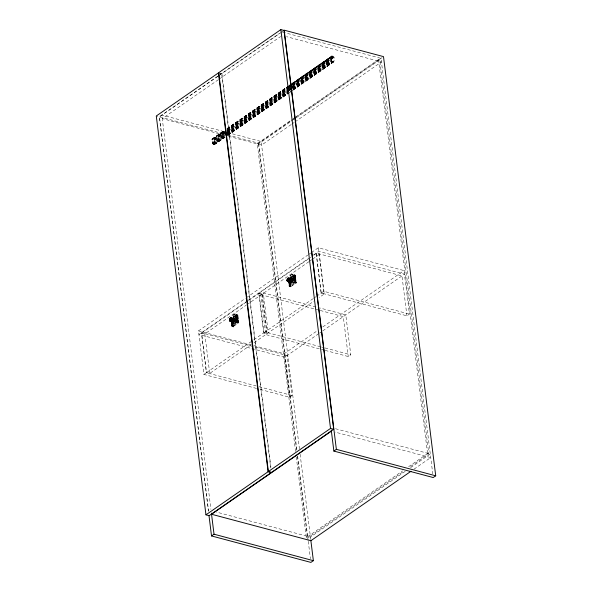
<?xml version="1.0" encoding="UTF-8"?>
<svg xmlns="http://www.w3.org/2000/svg" width="592" height="592" viewBox="0 0 592 592"><rect width="100%" height="100%" fill="white"/><g stroke="black" fill="none" stroke-linecap="round" stroke-linejoin="round"><path stroke-width="0.44" stroke-dasharray="2.96 2.22" d="M238.014 319.813L236.948 319.532L236.815 320.524C241.04 321.73 234.713 312.028 236.926 320.331C233.862 325.208 228.623 324.83 232.478 319.591L233.625 319.806L233.122 317.601L233.655 317.741L233.884 319.591L232.456 321.034L233.122 326.325L238.31 322.751L237.651 315.351C235.046 314.744 237.237 315.543 236.378 314.611L230.791 318.614L231.664 326.259L237.525 322.411L236.704 314.818L237.947 315.151L238.82 322.61L233.115 326.717L232.005 319.014M292.766 276.227L292.996 278.077L292.818 277.737L293.795 278.07L291.834 278.321C293.225 279.084 293.062 281 292.196 282.088C290.798 283.435 287.224 282.517 286.802 280.571C286.58 276.124 291.079 278.21 288.822 281.592L289.858 281.674L290.531 286.528L295.734 282.917L292.33 282.295C284.463 286.491 294.402 283.427 295.327 280.948C295.571 279.661 295.748 277.071 293.81 277.234C286.484 277.737 288.467 290.472 290.864 279.002L295.053 277.574L295.075 275.517C290.99 274.777 297.643 274.866 293.299 276.368L290.546 277.766L290.776 279.616C290.102 282.14 292.418 282.569 292.714 279.949C291.93 277.567 289.31 283.294 289.436 279.18M229.504 319.924C229.777 325.193 234.284 316.239 230.088 318.77C229.481 321.145 228.978 320.501 229.859 318.326C231.968 315.81 237.429 318.999 234.906 322.129L238.31 322.751L235.971 322.411L233.004 324.187L232.856 326.088M229.592 320.642L230.976 320.553L231.657 318.429M286.928 280.09L286.854 280.837L287.897 278.506L289.244 278.566L288.4 280.719L287.016 280.808M236.297 314.885L230.917 319.029L231.635 326.14L232.93 326.636M232.212 318.696L232.552 320.768L232.027 318.947M238.768 322.736C236.03 320.524 237.466 323.817 238.842 322.337L237.244 321.989M288.526 278.662L288.496 279.165L294.083 274.829L288.215 278.788L289.303 286.558L294.979 282.51L294.135 274.984M296.163 282.961C293.491 279.994 294.86 284.767 296.266 282.502L295.179 275.065L289.592 278.943L290.28 280.645L288.955 280.601L287.497 281.666M236.948 319.532L238.021 320.457L238.509 322.233L237.925 320.76L236.933 321.648L235.868 321.367C235.372 320.242 235.897 316.875 237.695 319.177C233.966 321.027 236.889 316.394 238.613 322.929L237.325 319.636L235.942 319.517M288.496 280.601L292.515 281.592L292.33 282.295L293.292 281.533C292.855 280.453 293.255 277.063 295.105 279.306C291.745 281.289 293.95 276.36 296.044 283.094L290.457 286.883L289.458 279.113M232.826 324.061L232.819 326.177L233.004 324.187L231.761 323.78M290.272 284.286L290.25 286.343L290.428 284.352L289.185 283.945M293.787 278.595L294.979 279.202L293.847 278.61L293.987 277.293L294.379 279.698L295.445 280.623L295.933 282.399L295.075 275.517L295.016 277.537C291.294 276.227 297.036 281.111 293.728 278.603L295.068 279.239M231.983 322.529C233.958 321.278 233.618 323.683 231.709 322.189C235.401 317.009 232.234 335.353 233.537 322.263L232.456 321.937L232.308 321.352L233.455 321.944L231.391 321.426L231.531 320.435L233.107 320.25L232.478 319.591L236.408 317.06M236.378 319.532L236.378 317.068L237.651 317.467L237.651 315.351L236.275 314.959M232.19 318.792L237.792 314.907L237.311 319.599L235.912 319.458M236.637 318.955L237.703 319.325L237.666 314.914M289.133 282.169C288.97 283.154 291.338 283.154 290.909 282.125C285.529 280.86 294.202 282.858 288.933 282.821L289.133 282.266C293.04 283.39 288.075 280.297 290.879 282.11M292.426 283.257L291.36 282.969C290.894 281.548 288.504 282.71 290.857 282.658L289.643 282.591L289.68 279.076M293.861 279.639L294.039 278.862M293.336 279.624L294.735 279.764L295.09 275.088M231.96 323.891L232.101 322.507L231.842 323.891L232.885 324.157M289.384 284.056L289.466 282.687M295.438 279.979L294.379 279.698L294.305 280.608L293.292 281.533L294.357 281.822M236.63 318.777L237.703 319.221L237.947 315.151L237.288 319.362L235.868 319.118M237.348 315.203L237.177 317.482L234.41 318.156L234.676 318.474L236.371 317.904L235.394 317.571L235.572 317.911L235.342 316.061L237.362 315.166M294.772 275.369L294.601 277.648L292.818 277.737L294.069 277.922M289.902 282.007L290.968 282.377L290.635 286.846L289.088 286.424M290.28 286.262L290.428 284.352M295.06 275.561L294.897 277.507L295.075 275.517L293.676 275.28L295.016 275.643M237.325 315.44L237.177 317.482L235.394 317.571L236.637 317.756M294.742 275.561L294.601 277.648L293.81 277.234M211.921 139.549C217.493 135.39 214.008 153.513 211.921 139.549L224.479 130.728M331.239 56.588C332.423 70.152 337.662 53.968 331.239 56.588L292.485 83.465M290.576 286.395L289.066 286.306L290.317 286.698M232.256 319.044L232.848 320.479L231.531 320.435M236.519 318.503L237.644 319.073L236.423 318.444L236.585 317.186M238.014 320.538L236.955 320.176M294.379 279.698L294.239 280.697L295.327 280.948L295.711 282.909M293.299 279.283L294.712 279.579L295.371 275.317L294.106 274.873M292.381 280.793L287.009 279.047M230.739 318.955L231.095 318.489M288.171 279.121L288.393 278.529M232.456 321.937L232.974 321.619L233.44 318.836L234.676 318.474M232.145 321.323L232.915 320.746L232.205 321.315C233.847 321.108 233.403 323.632 231.923 322.522M233.13 319.821L233.44 318.836L234.232 318.785M234.906 322.129L235.209 321.138L229.785 319.724M290.554 279.986L290.864 279.002L291.656 278.95M234.913 320.79L235.239 319.502L234.543 319.177L233.352 320.501L233.477 321.508L234.106 321.782L234.913 320.79L231.361 319.843M292.33 282.295L292.64 281.304L287.209 279.89M238.798 322.677L237.163 322.152M293.329 279.098L294.979 279.202M290.546 286.491L289.185 286.062L288.326 279.172M232.575 322.936L231.509 322.655L231.709 322.1L233.122 322.351L231.709 322.189M237.703 319.273L236.637 318.866L236.837 318.304L237.903 318.592M294.061 278.943L295.127 279.387L295.364 275.258L295.134 279.439L294.061 279.032L294.261 278.469L295.327 278.758M294.957 279.831L293.373 279.683L294.749 279.801L296.044 283.094L296.266 282.502M290.531 286.158L289.199 286.017M235.934 318.836L237.584 319.044L236.363 318.429L237.525 319.036M237.962 320.694L236.859 320.472M294.328 280.571L295.43 280.741L295.933 282.399L295.349 280.926M237.244 322.47L231.753 325.896L233.152 326.229M233.255 319.539L234.721 318.518L234.41 318.156L235.12 318.185M234.994 323.084L233.929 322.803L232.974 321.619L232.404 322.122L233.995 322.455L235.083 321.426L229.37 319.806M290.679 279.705L291.575 278.736L292.322 278.765M238.702 322.847L237.163 322.374M231.746 319.147L231.176 317.571M289.17 279.313L289.081 278.595M294.261 280.667L295.386 280.86M289.244 285.936L290.583 286.299M288.933 280.623L290.531 280.416L289.902 279.757L291.22 279.276L289.902 279.757L290.79 280.194M232.501 322.337L231.435 322.055L233.159 322.144M237.977 319.192L236.911 318.91L236.571 319.236L237.666 319.48L236.534 319.325M289.925 282.502L288.859 282.221L290.583 282.31M295.401 279.357L294.024 279.313M230.924 318.4L230.902 319.007M232.219 322.425L233.403 322.529L232.16 322.47L233.056 321.863L229.504 320.916M289.902 279.757L291.308 279.757L291.079 277.907L290.546 277.766M235.971 322.411L236.933 321.648M217.937 76.079L159.315 116.75L208.443 511.17M218.7 75.554L279.38 33.463M281.651 31.887L282.902 31.021M217.826 76.375L159.477 116.853L208.584 511.096M218.589 75.85L221.615 73.748L270.722 467.991M219.499 72.92L221.896 73.556L282.525 31.502M218.389 79.676L162.252 118.607L227.017 135.857M219.144 79.15L280.586 36.534M212.084 138.965L224.494 130.277M226.936 128.627L288.659 85.892M289.074 85.485L291.701 83.783M291.974 83.487L331.971 55.855M211.995 139.135L224.272 130.691M227.195 128.597L288.859 85.892M289.495 85.381L291.893 83.783M292.537 83.272L332.164 55.855M211.943 139.335L224.102 130.899M227.143 128.79L288.689 86.099M289.444 85.574L291.723 83.99M227.121 129.004L332.371 55.892M213.29 138.706L223.931 131.328M226.965 129.219L286.994 87.586M287.756 87.061L290.036 85.477M290.79 84.952L332.586 55.966M211.936 139.779L224.094 131.343M227.136 129.234L287.157 87.601M287.919 87.076L290.198 85.492M290.961 84.967L331.231 57.032M213.497 138.817L224.139 131.439M227.18 129.33L288.726 86.639M289.481 86.114L291.76 84.53M292.522 84.005L332.793 56.07M213.705 138.957L224.346 131.579M227.38 129.47L288.926 86.78M289.688 86.254L333 56.21M213.897 139.127L226.055 130.699M226.817 130.173L288.363 87.475M289.118 86.95L291.397 85.374M292.159 84.841L333.192 56.381M214.075 139.327L223.954 132.475M226.995 130.366L288.541 87.675M289.296 87.15L291.575 85.566M292.337 85.041L333.37 56.58M224.109 132.689L214.237 139.542L214.6 140.489L225.234 133.111M227.15 130.58L288.696 87.89M289.458 87.364L291.738 85.781M292.492 85.255L333.525 56.795L333.888 57.742L290.583 87.779M214.371 139.771L226.529 131.335M227.284 130.81L288.829 88.119M289.592 87.594L291.871 86.01M292.626 85.485L333.659 57.024M214.474 140.008L226.632 131.572M227.395 131.047L288.94 88.356M289.695 87.831L333.77 57.261M214.556 140.245L226.706 131.816M227.469 131.291L291.294 87.017M292.056 86.491L333.844 57.505M225.996 132.578L286.78 90.421M287.542 89.888L289.821 88.312M226.743 132.756L212.306 142.776L212.676 143.723L226.351 134.236M227.506 132.231L288.289 90.065M289.051 89.54L291.331 87.956M292.093 87.431L331.601 60.029L331.964 60.976L292.455 88.378M212.358 143.012L226.795 133M227.55 132.467L288.334 90.31M289.096 89.777L291.375 88.201M292.137 87.668L331.646 60.266M212.432 143.249L226.107 133.762M226.869 133.237L288.415 90.546M289.177 90.021L291.456 88.437M292.211 87.912L331.727 60.502M212.543 143.493L226.218 134.007M226.973 133.474L288.519 90.783M289.281 90.258L291.56 88.674M292.322 88.149L331.831 60.747M227.113 133.703L288.652 91.013M289.414 90.487L291.693 88.904M212.831 143.937L226.507 134.451M227.269 133.918L288.815 91.227M289.569 90.702L291.849 89.118M292.611 88.593L332.119 61.191M213.009 144.13L226.684 134.643L156.281 116.002M227.446 134.118L287.468 92.478M292.788 88.793L332.297 61.383M213.201 144.3L226.122 135.339M226.877 134.813L287.668 92.648M292.981 88.963L332.497 61.553M213.409 144.441L224.805 136.537M227.846 134.428L287.867 92.789M293.188 89.103L332.697 61.694M213.616 144.552L225.012 136.641M227.89 134.525L288.075 92.9M293.232 89.192L334.265 60.732M214.985 143.708L224.864 136.856M227.898 134.754L287.927 93.114M293.247 89.422L334.273 60.961M213.823 144.626L225.226 136.715M227.883 134.969L287.904 93.329M292.848 89.814L334.258 61.183M214.03 144.663L224.671 137.285M227.713 135.176L287.734 93.536M293.055 89.851L333.326 61.916M214.23 144.663L224.864 137.285M227.742 135.331L289.288 92.641M290.05 92.115L292.33 90.532M293.084 90.006L334.199 61.376M214.408 144.618L225.212 137.166M227.631 135.479L289.177 92.789M289.791 92.367L292.211 90.68M292.67 90.339L334.006 61.686M295.593 451.511L257.246 143.612L292.1 119.436M292.855 118.911L295.127 117.327M295.889 116.802L378.48 59.518L379.716 59.844L428.8 453.886L409.102 467.547M227.617 134.939L258.667 143.212L290.746 120.96M291.501 120.435L293.78 118.851M294.535 118.326L382.883 57.047M257.246 143.612L258.489 143.937L292.581 120.287M293.343 119.762L295.615 118.185M296.37 117.66L379.716 59.844M291.19 124.549L261.612 145.07L227.898 136.093M291.952 124.024L294.224 122.448M294.986 121.922L381.455 61.938L286.535 36.66M256.558 388.441L203.892 374.418L198.475 330.898L245.502 298.279M246.265 297.754L307.699 255.137M308.462 254.604L310.733 253.028M311.496 252.503L318.318 247.767L404.018 270.588L409.435 314.108L406.941 315.839L321.241 293.018L316.269 253.095L401.968 275.916L406.941 315.839M247.471 300.817L198.919 334.495L253.376 348.991M248.226 300.292L308.906 258.201M313.457 255.041L318.77 251.363L404.462 274.185L322.544 331.009M251.082 344.751L209.723 373.434L206.534 372.59L201.606 333.067L245.976 302.29M248.98 300.203L258.756 293.425L261.953 294.276L266.874 333.799L263.677 332.948L251.652 341.288M308.846 261.738L262.226 294.083L267.147 333.607L263.958 332.756L259.037 293.232L310.918 257.239M313.93 255.152L316.18 253.591L319.377 254.442L324.298 293.965L319.036 297.613M324.312 350.161L265.764 334.569L260.791 294.646L263.285 292.914L319.177 307.796M201.606 333.067L204.802 333.91L246.161 305.228M246.908 304.702L261.953 294.276M309.601 261.22L311.858 259.651M312.606 259.133L319.377 254.442M232.671 315.358L235.424 313.96L235.668 315.958L233.455 317.497L232.922 317.349L232.671 315.358L235.424 313.96M290.095 275.524L292.848 274.126L293.099 276.124L290.879 277.663L290.346 277.522L290.095 275.524L292.848 274.126M232.922 317.349L235.668 315.958M290.346 277.522L293.099 276.124M233.122 317.601L235.342 316.061M233.426 321.389L233.329 320.672L233.477 321.508M290.85 281.555L290.761 280.837L290.901 281.674M289.466 286.247L294.668 282.636M203.892 374.418L206.393 372.686L258.164 386.472M206.534 372.59L250.897 341.813M263.958 332.756L312.835 298.849M313.59 298.331L315.839 296.762M316.594 296.244L321.108 293.114L324.298 293.965M321.241 293.018L323.743 291.286L409.435 314.108M254.086 342.664L313.775 301.261M253.82 345.639L284.167 353.72L317.541 330.573M322.855 326.888L404.018 270.588M318.748 333.636L284.619 357.316L254.264 349.228M319.51 333.111L321.782 331.535M260.132 389.395L289.592 397.239L292.085 395.508L287.113 355.585L254.086 346.786M325.2 350.397L348.266 356.539L350.76 354.808L345.787 314.885L320.065 308.032M296.281 457.009L306.323 537.647L402.553 470.899M408.613 466.696L427.557 453.553L428.8 453.886M306.323 537.647L307.566 537.98L403.796 471.232M405.254 471.343L310.445 537.114L216.413 512.073M410.567 467.665L430.288 453.983L335.368 428.704M414.045 469.153L430.732 457.579L334.931 432.056M294.572 282.458L295.031 282.169M237.148 322.292L237.599 322.004M233.056 321.863L232.323 322.292L233.463 322.455L232.367 322.211M231.509 322.655L233.337 322.573M232.478 319.591L233.788 319.11L232.478 319.591L233.366 320.028M236.319 319.584L237.533 319.665L235.986 319.569M293.565 279.809L294.927 279.853M292.818 277.737L294.335 277.781M235.394 317.571L236.911 317.615M292.1 278.64L291.834 278.321L292.552 278.351M236.141 319.643L237.496 319.687M289.296 282.665L290.761 282.739M231.827 322.455L233.189 322.544L231.783 322.403M289.584 282.636L290.798 282.717M289.177 282.51L290.576 282.65M231.753 322.344L233.144 322.485M233.233 322.011L231.391 321.426L232.449 321.071L231.96 319.295L232.478 320.916M236.437 319.473L237.621 319.569L236.482 319.406M232.271 322.359L233.433 322.492M289.155 282.436L290.561 282.613L288.859 282.221M231.724 322.27L233.13 322.448M236.356 315.284L236.378 314.611L237.94 315.092M293.913 279.572L295.075 279.69L293.958 279.491M293.395 282.576L295.734 282.917M289.747 282.458L290.887 282.621L289.791 282.377M293.299 279.468L294.712 279.676M235.875 319.303L237.288 319.51L235.868 319.214L235.868 321.367M294.712 279.631L293.292 279.38L293.292 281.533M231.709 322.004L233.122 322.3L231.724 321.907M293.306 279.187L294.72 279.528M289.148 282.073L290.554 282.414L289.17 281.984M235.882 319.021L237.288 319.362M236.6 319.147L237.688 319.428L236.622 319.051M282.539 32.123L381.011 58.349L432.767 473.866M218.426 72.897L221.615 73.748M223.902 131.557L161.808 115.018L210.937 509.438M227.454 132.504L261.161 141.481L299.434 448.766M295.349 275.199L293.802 274.777L293.728 275.421M294.15 277.9L295.216 278.181M288.223 277.729L292.478 278.891M288.023 277.789L292.611 279.061M287.823 277.907L291.375 278.847M289.17 278.321L292.714 279.269M287.631 278.062L291.183 279.01M288.223 278.373L292.796 279.513M287.453 278.262L292.67 279.668M287.897 278.506L292.848 279.779M287.283 278.492L292.714 279.949M294.379 280.342L295.438 280.704M287.697 278.684L292.862 280.075M287.601 278.802L291.308 279.757M287.135 278.758L292.855 280.379M287.438 279.076L290.983 280.023M287.372 279.232L292.811 280.689M287.312 279.394L290.857 280.334M286.905 279.35L292.737 281M287.268 279.557L292.337 280.956M286.839 279.661L292.278 281.119M288.659 280.327L292.211 281.274M286.794 279.972L292.13 281.415M294.675 282.155L296.274 282.569M296.259 282.702L294.609 282.273L296.244 282.776M286.78 280.275L291.952 281.659M286.935 280.393L292.367 281.851M294.572 282.414L296.222 282.843M286.802 280.571L291.745 281.844M286.979 280.682L292.196 282.088M286.854 280.837L291.427 281.977M288.467 281.341L292.011 282.288M286.928 281.082L290.48 282.029M288.274 281.496L291.819 282.443M287.039 281.289L291.627 282.554M287.172 281.459L291.427 282.621M288.933 282.821L289.999 283.102M290.376 283.561L291.442 283.842M290.11 283.679L289.044 283.398L289.266 284.056M259.037 293.232L262.226 294.083M260.791 294.646L319.34 310.238M320.228 310.474L343.293 316.616L348.266 356.539M236.26 315.011L237.636 315.395L237.473 317.342L236.378 317.068M236.26 315.159L237.592 315.477M236.726 317.734L237.792 318.015M230.799 317.556L235.054 318.725M230.599 317.623L235.179 318.896M230.399 317.741L233.951 318.681M231.738 318.156L235.29 319.103M230.207 317.897L233.759 318.844M230.791 318.207L235.372 319.347M230.022 318.096L235.239 319.502M230.473 318.341L235.424 319.613M229.859 318.326L235.283 319.784M230.273 318.518L235.438 319.909M236.911 320.368L238.006 320.575L238.509 322.233M229.711 318.592L233.884 319.591M230.088 318.77L235.431 320.213M230.014 318.91L233.559 319.858M229.585 318.881L234.957 320.627L229.881 319.229M229.94 319.066L235.387 320.524M229.481 319.177L235.313 320.834M229.407 319.495L234.854 320.953M231.235 320.161L234.787 321.108M231.072 320.435L234.617 321.382M237.177 322.107L238.835 322.536M229.356 320.109L234.521 321.493M229.511 320.228L234.935 321.685M229.378 320.405L234.321 321.678M229.555 320.516L234.772 321.922M229.422 320.672L234.003 321.804M231.043 321.175L234.587 322.122M230.85 321.33L234.395 322.277M229.615 321.123L234.195 322.388M229.748 321.293L233.995 322.455M232.952 323.395L234.01 323.676M320.598 346.771L268.257 332.837L263.285 292.914M321.486 347.008L324.15 347.719M325.038 347.955L350.76 354.808M232.686 323.513L231.62 323.232L231.842 323.891M231.96 326.347L231.901 325.689L233.1 325.992M231.812 325.77L233.152 326.133M233.137 326.288L231.901 325.689M231.687 326.303L233.204 326.68L232.878 326.473M198.475 330.898L252.925 345.402M253.191 346.549L201.421 332.763L206.393 372.686M259.059 386.709L292.085 395.508M235.905 318.933L237.303 319.31M231.746 321.819L233.144 322.196M294.046 279.217L295.119 279.542L294.061 279.121M289.888 282.103L290.961 282.428M293.366 279.002L294.749 279.424M293.403 278.913L294.772 279.38L293.447 278.839M289.236 281.807L290.605 282.266L288.822 281.592L289.88 281.237L289.392 279.461L289.902 281.082M235.971 318.748L237.34 319.214M231.812 321.634L233.181 322.1L231.857 321.56M232.471 321.841L233.544 322.211L232.478 321.752M289.281 281.725L290.635 282.221M236.023 318.674L237.37 319.169L236.067 318.6M289.902 281.918L290.968 282.325L289.895 281.829M293.499 278.765L294.823 279.291M236.127 318.54L237.422 319.095M231.968 321.426L233.263 321.981L232.02 321.375M289.88 281.748L290.961 282.229L289.51 281.511L290.339 280.919L289.629 281.481L290.82 282.088M236.615 318.696L237.695 319.177M236.186 318.489L237.459 319.066M236.245 318.459L237.681 319.14M232.086 321.345L233.329 321.937M232.434 321.508L233.522 322.026M236.556 318.555L237.666 319.103M232.397 321.441L233.5 321.989L232.36 321.389M290.302 286.639L290.635 286.846L290.946 282.48L289.865 282.199L290.398 281.785L289.836 282.288L291.36 282.969M234.41 318.156L234.898 318.6M289.68 279.209L290.28 280.645M232.256 318.955L232.848 320.479M237.925 320.76L238.465 322.211M378.48 59.518L427.557 453.553M318.318 247.767L323.743 291.286M316.18 253.591L321.108 293.114M294.009 275.228L294.868 282.118M293.299 276.368L293.528 278.218M292.315 273.985L292.566 275.983M290.628 275.665L290.879 277.663M300.122 454.264L310.778 539.808M258.667 143.212L296.829 449.58M297.628 455.995L308.136 540.385M308.254 541.303L310.423 558.73M258.489 143.937L296.725 450.926M297.406 456.425L307.566 537.98M284.167 353.72L289.592 397.239M258.756 293.425L263.677 332.948M221.896 73.556L271.114 468.716M236.585 315.062L237.444 321.952M235.875 316.202L236.104 318.052M234.891 313.819L235.142 315.81M233.204 315.499L233.455 317.497M204.802 333.91L209.723 373.434M289.325 285.855L289.392 286.513M237.651 315.351L237.592 317.371L237.651 315.351M289.451 281.548L290.687 282.147L289.451 281.548M290.613 282.717L289.251 282.621L290.591 282.687M233.544 322.107L232.471 321.663L233.529 322.063M294.853 279.261L293.551 278.706L294.883 279.232"/><path stroke-width="0.89" d="M280.845 29.6L218.7 72.705L268.376 471.535L271.573 472.386L333.718 429.281L284.034 30.451L280.845 29.6L330.521 428.43L268.376 471.535M205.957 514.833L268.102 471.728L271.291 472.579L209.154 515.684L205.957 514.833L156.281 116.002L218.426 72.897L268.102 471.728M331.379 431.117L211.536 514.248L310.889 540.703L411.011 471.254M209.013 515.758L211.522 535.938L214.023 534.206L313.375 560.668L310.859 540.489M331.239 429.977L333.866 451.074L336.367 449.343L435.719 475.805L383.505 56.617L284.153 30.155L336.367 449.343M313.375 560.668L310.881 562.4L211.522 535.938M435.719 475.805L433.218 477.537L333.866 451.074M330.521 428.43L333.718 429.281M211.396 513.109L214.023 534.206"/></g></svg>
